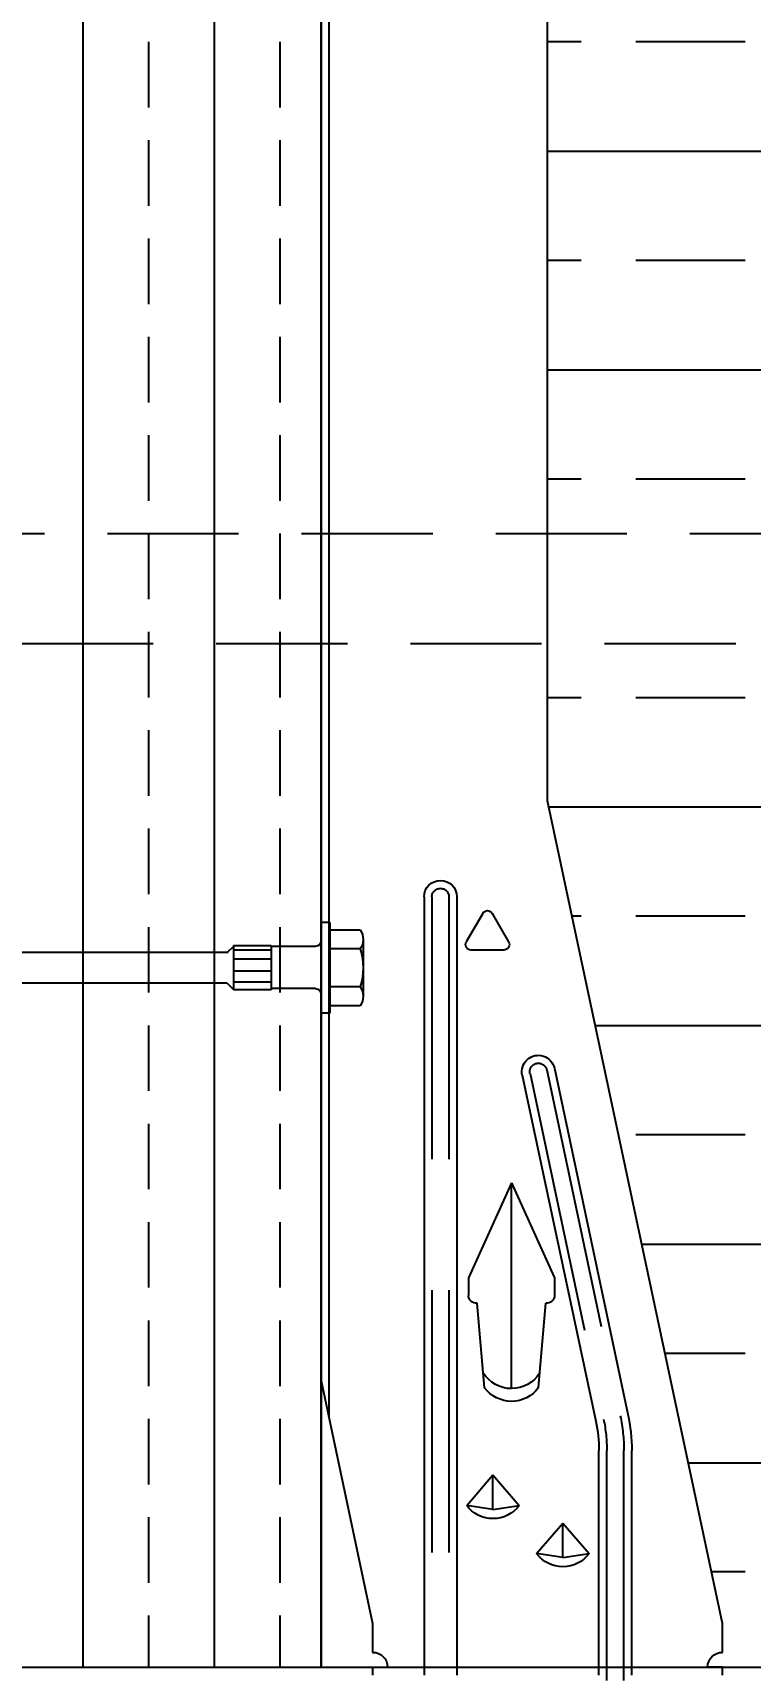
# Model space of a CAD drawing. Header units: inches. Extents: x -16404 to 14624, y -1591 to 16152.
# Drawn here: x -5627.29 to -5623.19, y 8688.24 to 8697.61 of the extents above; entities that cross this region are included whole.
import ezdxf
from ezdxf import colors
from ezdxf.entities.mleader import LeaderData, LeaderLine
from ezdxf.math import Vec2, Vec3

# ---------------------------------------------------------------- set-up
doc = ezdxf.new("R2010")
doc.units = ezdxf.units.IN
doc.header["$LTSCALE"] = 24
doc.header["$MEASUREMENT"] = 0
for name, pattern in [('HIDDEN4', [0.09375, 0.0625, -0.03125]), ('HIDDEN8', [0.04625, 0.03125, -0.015]), ('THD', [0.15, 0.11, -0.04])]:
    doc.linetypes.add(name, pattern=pattern)
doc.layers.get('0').update_dxf_attribs({"linetype": 'CONTINUOUS'})
doc.layers.add('DESIGNER COMMENTS', color=221, linetype='CONTINUOUS', plot=False)
for name, color, linetype in [('S-FASTENERS', 1, 'CONTINUOUS'), ('S-SIMPSON', 2, 'CONTINUOUS'), ('S-WOOD', 3, 'CONTINUOUS')]:
    doc.layers.add(name, color=color, linetype=linetype)
doc.layers.add('S-HATCH1', color=1, linetype='CONTINUOUS', transparency=0.5)
doc.styles.add('Arial', font='arial.ttf', dxfattribs={"width": 0.85})

# ---------------------------------------------------------------- blocks, each defined once
blk = doc.blocks.new('*U2957')
at = {"layer": 'S-WOOD'}
h = blk.add_hatch(dxfattribs=at)
h.set_pattern_fill('ANSI33', color=1, scale=3, angle=45, style=0)
h.set_pattern_definition([(90, (2, 0), (-0.75, 1e-16), []), (90, (2.375, 0.375), (-0.75, 1e-16), [0.375, -0.1875])])
h.paths.add_polyline_path([(1.75, -14), (0, -14), (0, 0), (1.75, 0)])
at = {"color": 4}
blk.add_lwpolyline([(0, 0), (1.75, 0), (1.75, -14), (0, -14)], close=True, dxfattribs=at)
blk.add_lwpolyline([(1.75, -14), (0, -14), (0, 0), (1.75, 0)], close=True)
blk = doc.blocks.new('SDS.25X4.5-f')
at = {"layer": 'S-SIMPSON'}
for p, q in [((-0.2165, 0.2244), (-0.2165, 0.05)), ((0.1624, 0.24), (-0.1624, 0.24)), ((-0.1083, 0.2244), (-0.1083, 0.05)), ((0.1083, 0.2244), (0.1083, 0.05)), ((0.2165, 0.2244), (0.2165, 0.05)), ((0.26, 0.05), (-0.26, 0.05)), ((-0.26, 0.05), (-0.26, 0)), ((0.26, 0), (-0.26, 0)), ((0.26, 0.05), (0.26, 0)), ((-0.1259, -0.286), (-0.1259, -0.5)), ((0.1259, -0.286), (-0.1259, -0.286)), ((-0.0823, -0.286), (-0.0823, -0.5)), ((-0.0192, -0.286), (-0.0192, -0.5)), ((0.0494, -0.286), (0.0494, -0.5)), ((0.1018, -0.286), (0.1018, -0.5)), ((0.1259, -0.286), (0.1259, -0.5)), ((0.1276, -0.5), (-0.1242, -0.5)), ((-0.087, -0.536), (-0.123, -0.5)), ((-0.087, -0.536), (-0.087, -1.7912)), ((0.123, -0.5), (0.087, -0.536)), ((0.087, -0.5316), (0.087, -1.75)), ((0.087, -0.5316), (0.087, -1.75)), ((-0.087, -0.5749), (-0.087, -1.7912))]:
    blk.add_line(p, q, dxfattribs=at)
for points in [[(-0.1187, -0.0312), (-0.1187, -0.286)], [(0.123, -0.0312), (0.123, -0.286)], [(0, -0.5), (-0.1259, -0.5)]]:
    blk.add_lwpolyline(points, dxfattribs=at)
for centre, radius, start, end in [((-0.1624, 0.1384), 0.1016, 57.79577, 122.20423), ((0, -0.1428), 0.3828, 73.57358, 106.42642), ((0.1624, 0.1384), 0.1016, 57.79577, 122.20423), ((-0.15, -0.0312), 0.0312, 0, 90), ((0.1543, -0.0312), 0.0312, 90, 180)]:
    blk.add_arc(centre, radius, start, end, dxfattribs=at)
blk = doc.blocks.new('SDS.25X5-f')
at = {"layer": 'S-SIMPSON'}
for p, q in [((-0.2165, 0.2244), (-0.2165, 0.05)), ((0.1624, 0.24), (-0.1624, 0.24)), ((-0.1083, 0.2244), (-0.1083, 0.05)), ((0.1083, 0.2244), (0.1083, 0.05)), ((0.2165, 0.2244), (0.2165, 0.05)), ((0.26, 0.05), (-0.26, 0.05)), ((-0.26, 0.05), (-0.26, 0)), ((0.26, 0), (-0.26, 0)), ((0.26, 0.05), (0.26, 0)), ((-0.1259, -0.286), (-0.1259, -0.5)), ((0.1259, -0.286), (-0.1259, -0.286)), ((-0.0823, -0.286), (-0.0823, -0.5)), ((-0.0192, -0.286), (-0.0192, -0.5)), ((0.0494, -0.286), (0.0494, -0.5)), ((0.1018, -0.286), (0.1018, -0.5)), ((0.1259, -0.286), (0.1259, -0.5)), ((0.1276, -0.5), (-0.1242, -0.5)), ((-0.087, -0.536), (-0.123, -0.5)), ((-0.087, -0.536), (-0.087, -2.2912)), ((0.123, -0.5), (0.087, -0.536)), ((0.087, -0.5316), (0.087, -2.25)), ((0.087, -0.5316), (0.087, -2.25)), ((-0.087, -0.5749), (-0.087, -2.2912))]:
    blk.add_line(p, q, dxfattribs=at)
for points in [[(-0.1187, -0.0312), (-0.1187, -0.286)], [(0.123, -0.0312), (0.123, -0.286)], [(0, -0.5), (-0.1259, -0.5)]]:
    blk.add_lwpolyline(points, dxfattribs=at)
for centre, radius, start, end in [((-0.1624, 0.1384), 0.1016, 57.79577, 122.20423), ((0, -0.1428), 0.3828, 73.57358, 106.42642), ((0.1624, 0.1384), 0.1016, 57.79577, 122.20423), ((-0.15, -0.0312), 0.0312, 0, 90), ((0.1543, -0.0312), 0.0312, 90, 180)]:
    blk.add_arc(centre, radius, start, end, dxfattribs=at)
blk = doc.blocks.new('*U2956')
at = {"layer": 'S-FASTENERS'}
for name in ['SDS.25X4.5-f', 'SDS.25X5-f']:
    blk.add_blockref(name, (0, 0), dxfattribs=at)
blk = doc.blocks.new('ITS14-Right')
for p, q in [((-0.045, -0.045), (-0.045, -12.5738)), ((0, -0.045), (0, -12.3621)), ((-1.295, -9.0454), (-1.295, -4)), ((-2.295, -13.75), (-1.295, -9.0454)), ((-0.7763, -9.5938), (-0.7763, -14.045)), ((-0.5888, -9.5938), (-0.5888, -14.045)), ((-0.9784, -9.6885), (-1.0722, -9.8511)), ((-0.9241, -9.6885), (-0.8303, -9.8511)), ((-1.0451, -9.898), (-0.8574, -9.898)), ((-1.3338, -10.5743), (-1.7544, -12.5528)), ((-1.1504, -10.6132), (-1.571, -12.5918)), ((-1.0888, -11.2292), (-1.335, -11.772)), ((-1.0888, -12.4062), (-1.0888, -11.2292)), ((-1.0888, -11.2292), (-0.8425, -11.772)), ((-1.335, -11.7719), (-1.335, -11.8728)), ((-0.8425, -11.7719), (-0.8425, -11.8728)), ((-1.29, -11.9178), (-1.29, -11.9178)), ((-1.2426, -12.4007), (-1.285, -11.9175)), ((-0.935, -12.4014), (-0.8925, -11.9175)), ((-0.8875, -11.9178), (-0.8875, -11.9178)), ((0, -12.3621), (-0.295, -13.75)), ((-1.7763, -14.045), (-1.7763, -12.7607)), ((-1.5888, -14.045), (-1.5888, -12.7607)), ((-0.9825, -12.9), (-1.1325, -13.075)), ((-0.8325, -13.075), (-0.9825, -12.9)), ((-0.9825, -13.0977), (-0.9825, -12.9)), ((-0.9825, -13.0977), (-1.1325, -13.075)), ((-0.9825, -13.0977), (-0.8325, -13.075)), ((-1.3825, -13.175), (-1.5325, -13.35)), ((-1.2325, -13.35), (-1.3825, -13.175)), ((-1.3825, -13.3727), (-1.3825, -13.175)), ((-1.3825, -13.3727), (-1.5325, -13.35)), ((-1.3825, -13.3727), (-1.2325, -13.35)), ((-2.295, -13.9145), (-2.295, -13.75)), ((-0.295, -13.75), (-0.295, -13.9145)), ((-2.295, -14), (-2.2095, -14)), ((-2.295, -14.045), (-2.295, -14)), ((-0.295, -14), (-0.3805, -14)), ((-0.295, -14), (-0.295, -14.045))]:
    blk.add_line(p, q)
at = {"color": 253, "linetype": 'HIDDEN4'}
for p, q in [((-0.7313, -9.5938), (-0.7313, -14.0763)), ((-0.6338, -9.5938), (-0.6338, -14.0763)), ((-1.2898, -10.5836), (-1.7104, -12.5622)), ((-1.1945, -10.6039), (-1.615, -12.5825)), ((-1.7313, -14.0763), (-1.7313, -12.7607)), ((-1.6338, -14.0763), (-1.6338, -12.7607))]:
    blk.add_line(p, q, dxfattribs=at)
at = {"linetype": 'THD'}
for p, q in [((-1.7763, -14), (-2.2095, -14)), ((-0.7763, -14), (-1.5888, -14)), ((-0.3805, -14), (-0.5888, -14))]:
    blk.add_line(p, q, dxfattribs=at)
for centre, radius, start, end in [((-0.6825, -9.5938), 0.0938, 0, 180), ((-0.9513, -9.7041), 0.0313, 30, 150), ((-1.0451, -9.8667), 0.0313, 150, 270), ((-0.8574, -9.8667), 0.0313, 270, 30), ((-1.2421, -10.5938), 0.0937, 348, 168), ((-1.29, -11.8728), 0.045, 180, 276.43067), ((-0.8875, -11.8728), 0.045, 263.68526, 0), ((-1.0886, -12.2159), 0.1903, 212.00346, 327.73375), ((-1.0886, -12.2889), 0.1903, 215.97164, 323.79219), ((-0.7763, -12.7607), 1, 168, 180), ((-0.7763, -12.7607), 0.8125, 168, 180), ((-0.9825, -12.9625), 0.1875, 216.8699, 323.1301), ((-1.3825, -13.2375), 0.1875, 216.8699, 323.1301), ((-2.295, -14), 0.0855, 0, 90), ((-0.295, -14), 0.0855, 90, 180)]:
    blk.add_arc(centre, radius, start, end)
at = {"color": 253, "linetype": 'HIDDEN4'}
for centre, radius, start, end in [((-0.6825, -9.5938), 0.0488, 0, 180), ((-1.2421, -10.5938), 0.0487, 348, 168), ((-0.7763, -12.7607), 0.955, 168, 180), ((-0.7763, -12.7607), 0.8575, 168, 180)]:
    blk.add_arc(centre, radius, start, end, dxfattribs=at)

msp = doc.modelspace()

# ---------------------------------------------------------------- hatches: boundary and pattern name
at = {"layer": 'S-HATCH1'}
h = msp.add_hatch(dxfattribs=at)
h.set_pattern_fill('ANSI33', color=252, scale=5, angle=135, style=0)
h.set_pattern_definition([(180, (-14123.8416, 1241.9361), (-1e-16, -1.25), []), (180, (-14124.4666, 1242.5611), (-1e-16, -1.25), [0.625, -0.3125])])
edge = h.paths.add_edge_path()
edge.add_line((-5625.0962, 8701.39183), (-5625.0962, 8701.82589))
edge.add_line((-5625.0962, 8701.82589), (-5625.0962, 8701.87278))
edge.add_arc((-5625.2212, 8701.87278), 0.125, 0, 90)
edge.add_line((-5625.2212, 8701.99778), (-5625.5612, 8701.99778))
edge.add_line((-5625.5612, 8701.99778), (-5625.5612, 8702.26683))
edge.add_line((-5625.5612, 8702.26683), (-5603.45793, 8702.26683))
edge.add_line((-5603.45793, 8702.26683), (-5603.45793, 8695.64541))
edge.add_line((-5603.45793, 8695.64541), (-5602.67958, 8695.45612))
edge.add_line((-5602.67958, 8695.45612), (-5604.23628, 8695.07755))
edge.add_line((-5604.23628, 8695.07755), (-5603.45793, 8694.88826))
edge.add_line((-5603.45793, 8694.88826), (-5603.45793, 8688.26683))
edge.add_line((-5603.45793, 8688.26683), (-5623.4317, 8688.26683))
edge.add_arc((-5623.3462, 8688.26683), 0.0855, 90, 180, ccw=False)
edge.add_line((-5623.3462, 8688.35233), (-5623.3462, 8688.51683))
edge.add_line((-5623.3462, 8688.51683), (-5624.3462, 8693.22146))
edge.add_line((-5624.3462, 8693.22146), (-5624.3462, 8694.11986))
edge.add_line((-5624.3462, 8694.11986), (-5620.24542, 8694.11986))
edge.add_arc((-5618.83014, 8694.43526), 1.45, 192.563021, 270)
edge.add_line((-5618.83014, 8692.98526), (-5607.09014, 8692.98526))
edge.add_line((-5607.09014, 8692.98526), (-5607.09014, 8695.88526))
edge.add_line((-5607.09014, 8695.88526), (-5618.83014, 8695.88526))
edge.add_arc((-5618.83014, 8694.43526), 1.45, 90, 167.436979)
edge.add_line((-5620.24542, 8694.75065), (-5624.3462, 8694.75065))
edge.add_line((-5624.3462, 8694.75065), (-5624.3462, 8698.26683))
edge.add_line((-5624.3462, 8698.26683), (-5625.0962, 8701.39183))

# ---------------------------------------------------------------- linework, layer by layer
at = {"layer": 'S-SIMPSON', "linetype": 'HIDDEN8'}
msp.add_lwpolyline([(-5618.83014, 8694.11986), (-5647.95226, 8694.11986), (-5647.95226, 8694.75065), (-5618.83014, 8694.75065)], close=True, dxfattribs=at)
at = {"layer": 'S-WOOD'}
msp.add_lwpolyline([(-5603.45793, 8702.26683), (-5625.6412, 8702.26683), (-5625.6412, 8688.26683), (-5603.45793, 8688.26683)], dxfattribs=at)

# ---------------------------------------------------------------- block references
at = {"layer": 'S-FASTENERS', "xscale": -1, "rotation": 270}
msp.add_blockref('*U2956', (-5625.6412, 8692.26683), dxfattribs=at)
at = {"layer": 'S-SIMPSON', "xscale": -1}
msp.add_blockref('ITS14-Right', (-5625.6412, 8702.26683), dxfattribs=at)
at = {"layer": 'S-WOOD', "xscale": -1}
msp.add_blockref('*U2957', (-5625.6412, 8702.26683), dxfattribs=at)

# ---------------------------------------------------------------- leaders
at = {"layer": 'DESIGNER COMMENTS'}
ml = msp.add_multileader_mtext('Standard', dxfattribs=at)
ml.set_content('{\\L\\C256;NEW}', color=4, style='Arial')
ml.set_leader_properties(color=2)
ml.build(insert=Vec2(0, 0))
ml.multileader.update_dxf_attribs({"dogleg_length": 0.36, "arrow_head_size": 1.3125, "scale": 12})
ctx = ml.context
ctx.base_point, ctx.scale, ctx.char_height, ctx.arrow_head_size, ctx.landing_gap_size, ctx.plane_origin = Vec3(-5763.54033, 8768.81856), 12, 3, 1.3125, 1.08, Vec3(-5804.78309, 8473.68794)
notes = []
notes.append((ctx, [(0, (0, 0, 0), (0, 0), (1, 0), 1, [])]))
ctx.mtext.insert, ctx.mtext.width, ctx.mtext.flow_direction = Vec3(-5762.46033, 8770.61856), 16.4652379, 5
ml = msp.add_multileader_mtext('Standard', dxfattribs=at)
ml.set_content('{\\L\\C256;NEW}', color=4, style='Arial')
ml.set_leader_properties(color=2)
ml.build(insert=Vec2(0, 0))
ml.multileader.update_dxf_attribs({"dogleg_length": 0.36, "arrow_head_size": 1.3125, "scale": 12})
ctx = ml.context
ctx.base_point, ctx.scale, ctx.char_height, ctx.arrow_head_size, ctx.landing_gap_size, ctx.plane_origin = Vec3(-5678.54284, 8768.81856), 12, 3, 1.3125, 1.08, Vec3(-5719.78561, 8473.68794)
notes.append((ctx, [(0, (0, 0, 0), (0, 0), (1, 0), 1, [])]))
ctx.mtext.insert, ctx.mtext.width, ctx.mtext.flow_direction = Vec3(-5677.46284, 8770.61856), 16.4652379, 5
for ctx, leaders in notes:
    for number, flags, end, landing, length, lines in leaders:
        leader = LeaderData()
        leader.index, (leader.has_last_leader_line, leader.has_dogleg_vector, leader.attachment_direction) = number, flags
        leader.last_leader_point, leader.dogleg_vector, leader.dogleg_length = Vec3(end), Vec3(landing), length
        for number, points, colour, breaks in lines:
            line = LeaderLine()
            line.index, line.vertices, line.color, line.breaks = number, Vec3.list(points), colors.encode_raw_color(colour), breaks
            leader.lines.append(line)
        ctx.leaders.append(leader)

doc.saveas('drawing.dxf')
